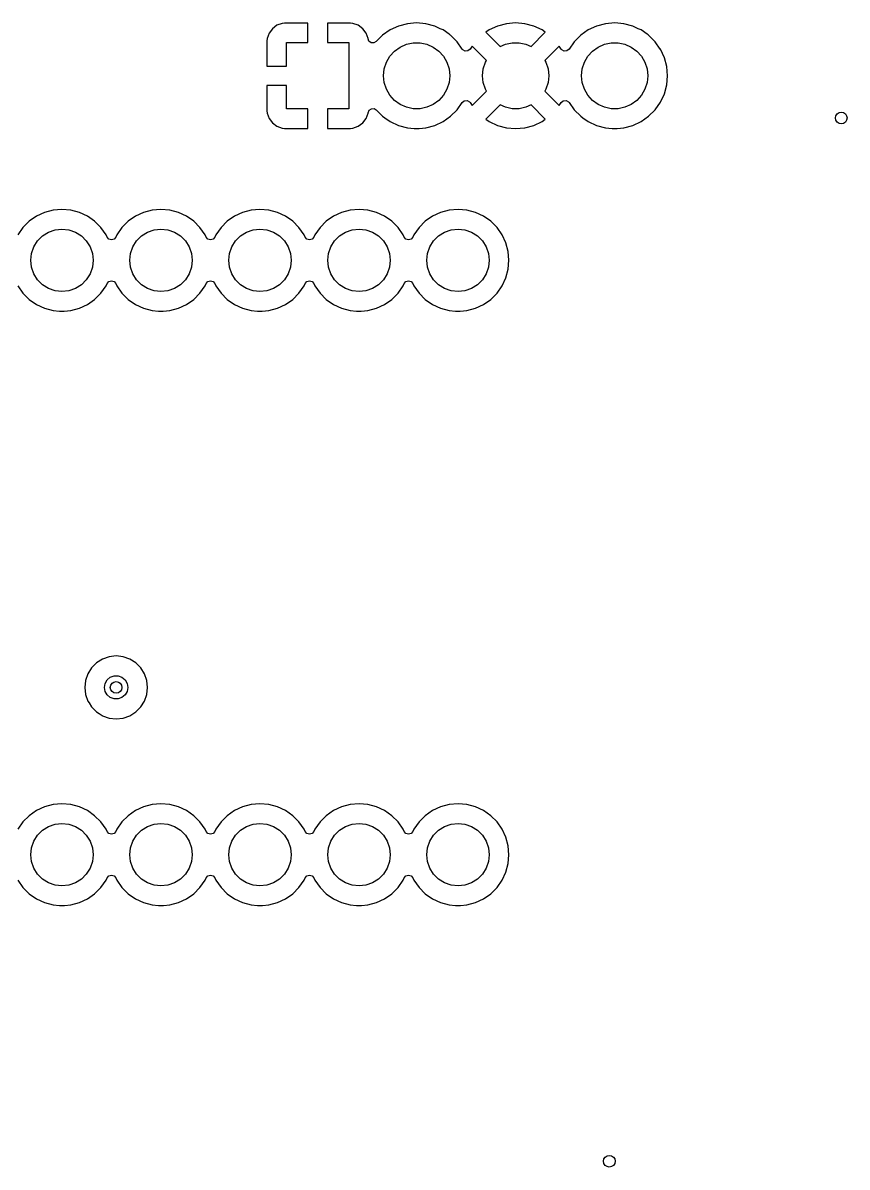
# Model space of a CAD drawing. Extents: x 280 to 530, y -238 to -79.
# Drawn here: x 328.87 to 350.01, y -170.01 to -140.67 of the extents above; entities that cross this region are included whole.
import ezdxf

# ---------------------------------------------------------------- set-up
doc = ezdxf.new("R2010")
doc.units = 0
doc.layers.add('BLACK', color=7, linetype='CONTINUOUS')

msp = doc.modelspace()

# ---------------------------------------------------------------- linework, layer by layer
at = {"layer": 'BLACK', "linetype": 'CONTINUOUS'}
for p, q in [((335.270309, -140.820312), (335.184149, -140.935406)), ((335.270312, -140.820309), (335.270309, -140.820312)), ((335.385406, -140.734149), (335.270312, -140.820309)), ((335.385413, -140.734145), (335.385406, -140.734149)), ((335.52012, -140.683903), (335.385413, -140.734145)), ((335.520127, -140.683901), (335.52012, -140.683903)), ((335.579655, -140.6775), (335.520127, -140.683901)), ((336.1775, -140.6775), (335.579655, -140.6775)), ((336.1775, -141.1775), (336.1775, -140.6775)), ((337.275344, -140.6775), (336.6775, -140.6775)), ((336.6775, -140.6775), (336.6775, -141.1775)), ((337.334872, -140.683901), (337.275344, -140.6775)), ((337.334879, -140.683903), (337.334872, -140.683901)), ((337.469586, -140.734145), (337.334879, -140.683903)), ((337.469593, -140.734149), (337.469586, -140.734145)), ((337.584687, -140.820309), (337.469593, -140.734149)), ((337.58469, -140.820312), (337.584687, -140.820309)), ((337.67085, -140.935406), (337.58469, -140.820312)), ((338.503835, -140.753598), (338.289671, -140.853464)), ((338.503844, -140.753594), (338.503835, -140.753598)), ((338.732086, -140.692438), (338.503844, -140.753594)), ((338.732096, -140.692436), (338.732086, -140.692438)), ((338.967499, -140.671841), (338.732096, -140.692436)), ((338.967501, -140.671841), (338.967499, -140.671841)), ((339.202903, -140.692436), (338.967501, -140.671841)), ((339.202913, -140.692438), (339.202903, -140.692436)), ((339.431155, -140.753594), (339.202913, -140.692438)), ((339.431159, -140.753596), (339.431155, -140.753594)), ((339.431163, -140.753597), (339.431159, -140.753596)), ((339.574227, -140.820309), (339.431163, -140.753597)), ((339.64533, -140.853465), (339.574227, -140.820309)), ((341.044007, -140.75407), (340.829919, -140.853901)), ((341.044016, -140.754066), (341.044007, -140.75407)), ((341.272173, -140.692932), (341.044016, -140.754066)), ((341.272184, -140.69293), (341.272173, -140.692932)), ((341.507498, -140.672343), (341.272184, -140.69293)), ((341.507502, -140.672343), (341.507498, -140.672343)), ((341.742815, -140.69293), (341.507502, -140.672343)), ((341.742826, -140.692932), (341.742815, -140.69293)), ((341.970983, -140.754066), (341.742826, -140.692932)), ((341.970992, -140.75407), (341.970983, -140.754066)), ((342.185079, -140.8539), (341.970992, -140.75407)), ((343.583835, -140.753598), (343.369671, -140.853464)), ((343.583844, -140.753594), (343.583835, -140.753598)), ((343.812086, -140.692438), (343.583844, -140.753594)), ((343.812096, -140.692436), (343.812086, -140.692438)), ((344.047499, -140.671841), (343.812096, -140.692436)), ((344.047501, -140.671841), (344.047499, -140.671841)), ((344.282903, -140.692436), (344.047501, -140.671841)), ((344.282913, -140.692438), (344.282903, -140.692436)), ((344.511155, -140.753594), (344.282913, -140.692438)), ((344.511159, -140.753596), (344.511155, -140.753594)), ((344.511163, -140.753597), (344.511159, -140.753596)), ((344.654227, -140.820309), (344.511163, -140.753597)), ((344.72533, -140.853465), (344.654227, -140.820309)), ((335.133901, -141.070127), (335.1275, -141.129655)), ((335.133903, -141.07012), (335.133901, -141.070127)), ((335.184145, -140.935413), (335.133903, -141.07012)), ((335.184149, -140.935406), (335.184145, -140.935413)), ((337.670854, -140.935413), (337.67085, -140.935406)), ((337.721096, -141.07012), (337.670854, -140.935413)), ((337.721097, -141.070121), (337.721096, -141.07012)), ((337.72192, -141.077779), (337.721097, -141.070121)), ((337.745943, -141.13884), (337.72192, -141.077779)), ((338.0961, -140.989003), (337.932891, -141.152212)), ((338.289669, -140.853465), (338.0961, -140.989003)), ((338.289671, -140.853464), (338.289669, -140.853465)), ((339.645334, -140.853467), (339.64533, -140.853465)), ((339.800021, -140.961781), (339.645334, -140.853467)), ((339.823038, -140.977898), (339.800021, -140.961781)), ((339.838895, -140.989001), (339.823038, -140.977898)), ((339.838902, -140.989006), (339.838895, -140.989001)), ((340.005994, -141.156097), (339.838902, -140.989006)), ((340.829919, -140.853901), (340.746125, -140.912572)), ((340.746125, -140.912572), (341.111859, -141.278306)), ((341.90314, -141.278306), (342.268873, -140.912573)), ((342.185083, -140.853902), (342.185079, -140.8539)), ((342.268873, -140.912572), (342.185083, -140.853902)), ((342.268873, -140.912573), (342.268873, -140.912572)), ((343.176097, -140.989005), (343.009005, -141.156097)), ((343.369669, -140.853465), (343.176097, -140.989005)), ((343.369671, -140.853464), (343.369669, -140.853465)), ((344.725334, -140.853467), (344.72533, -140.853465)), ((344.880021, -140.961781), (344.725334, -140.853467)), ((344.903038, -140.977898), (344.880021, -140.961781)), ((344.918895, -140.989001), (344.903038, -140.977898)), ((344.918902, -140.989006), (344.918895, -140.989001)), ((345.085994, -141.156097), (344.918902, -140.989006)), ((335.1275, -141.129655), (335.1275, -141.7775)), ((335.6275, -141.7775), (335.6275, -141.1775)), ((335.6275, -141.1775), (336.1775, -141.1775)), ((336.6775, -141.1775), (337.2275, -141.1775)), ((337.2275, -141.1775), (337.2275, -142.8775)), ((337.801876, -141.180712), (337.745943, -141.13884)), ((337.871568, -141.185696), (337.801876, -141.180712)), ((337.932891, -141.152212), (337.871568, -141.185696)), ((338.279836, -141.527883), (338.398739, -141.395827)), ((338.398739, -141.395827), (338.5425, -141.291378)), ((338.5425, -141.291378), (338.704836, -141.219102)), ((338.704836, -141.219102), (338.878651, -141.182156)), ((338.878651, -141.182156), (339.056349, -141.182156)), ((339.056349, -141.182156), (339.230164, -141.219102)), ((339.230164, -141.219102), (339.3925, -141.291378)), ((339.3925, -141.291378), (339.536261, -141.395827)), ((339.536261, -141.395827), (339.655164, -141.527883)), ((340.13623, -141.342094), (340.005994, -141.156097)), ((340.152951, -141.361391), (340.13623, -141.342094)), ((340.215306, -141.392913), (340.152951, -141.361391)), ((340.284804, -141.385719), (340.215306, -141.392913)), ((340.339381, -141.342094), (340.284804, -141.385719)), ((340.392573, -141.266126), (340.339381, -141.342094)), ((340.759256, -141.632809), (340.392573, -141.266126)), ((341.111859, -141.278306), (341.244836, -141.219102)), ((341.244836, -141.219102), (341.418651, -141.182156)), ((341.418651, -141.182156), (341.596349, -141.182156)), ((341.596349, -141.182156), (341.770164, -141.219102)), ((341.770164, -141.219102), (341.90314, -141.278306)), ((342.622425, -141.266125), (342.255742, -141.632807)), ((342.622425, -141.266126), (342.622425, -141.266125)), ((342.675619, -141.342095), (342.622425, -141.266126)), ((342.692339, -141.361391), (342.675619, -141.342095)), ((342.754694, -141.392914), (342.692339, -141.361391)), ((342.824192, -141.38572), (342.754694, -141.392914)), ((342.878769, -141.342095), (342.824192, -141.38572)), ((343.009005, -141.156097), (342.878769, -141.342095)), ((343.359836, -141.527883), (343.478739, -141.395827)), ((343.478739, -141.395827), (343.6225, -141.291378)), ((343.6225, -141.291378), (343.784836, -141.219102)), ((343.784836, -141.219102), (343.958651, -141.182156)), ((343.958651, -141.182156), (344.136349, -141.182156)), ((344.136349, -141.182156), (344.310164, -141.219102)), ((344.310164, -141.219102), (344.4725, -141.291378)), ((344.4725, -141.291378), (344.616261, -141.395827)), ((344.616261, -141.395827), (344.735164, -141.527883)), ((345.21841, -141.345207), (345.085994, -141.156097)), ((345.221535, -141.349671), (345.21841, -141.345207)), ((345.321403, -141.563837), (345.221535, -141.349671)), ((338.136075, -141.850775), (338.190986, -141.681774)), ((338.190986, -141.681774), (338.279836, -141.527883)), ((339.655164, -141.527883), (339.744014, -141.681774)), ((339.744014, -141.681774), (339.798925, -141.850775)), ((340.676075, -141.850775), (340.730986, -141.681774)), ((340.730986, -141.681774), (340.759256, -141.632809)), ((342.255742, -141.632807), (342.284014, -141.681774)), ((342.284014, -141.681774), (342.338925, -141.850775)), ((343.216075, -141.850775), (343.270986, -141.681774)), ((343.270986, -141.681774), (343.359836, -141.527883)), ((344.735164, -141.527883), (344.824014, -141.681774)), ((344.824014, -141.681774), (344.878925, -141.850775)), ((345.382563, -141.792092), (345.321403, -141.563837)), ((335.1275, -141.7775), (335.6275, -141.7775)), ((338.1175, -142.0275), (338.136075, -141.850775)), ((339.798925, -141.850775), (339.8175, -142.0275)), ((340.6575, -142.0275), (340.676075, -141.850775)), ((342.338925, -141.850775), (342.3575, -142.0275)), ((343.1975, -142.0275), (343.216075, -141.850775)), ((344.878925, -141.850775), (344.8975, -142.0275)), ((345.403159, -142.0275), (345.382563, -141.792092)), ((335.1275, -142.2775), (335.1275, -142.925344)), ((335.6275, -142.2775), (335.1275, -142.2775)), ((335.6275, -142.8775), (335.6275, -142.2775)), ((338.136075, -142.204225), (338.1175, -142.0275)), ((338.190986, -142.373226), (338.136075, -142.204225)), ((339.798925, -142.204225), (339.744014, -142.373226)), ((339.8175, -142.0275), (339.798925, -142.204225)), ((340.676075, -142.204225), (340.6575, -142.0275)), ((340.730986, -142.373226), (340.676075, -142.204225)), ((342.338925, -142.204225), (342.284014, -142.373226)), ((342.3575, -142.0275), (342.338925, -142.204225)), ((343.216075, -142.204225), (343.1975, -142.0275)), ((343.270986, -142.373226), (343.216075, -142.204225)), ((344.878925, -142.204225), (344.824014, -142.373226)), ((344.8975, -142.0275), (344.878925, -142.204225)), ((345.321403, -142.491163), (345.382563, -142.262908)), ((345.382563, -142.262908), (345.403159, -142.0275)), ((338.279836, -142.527117), (338.190986, -142.373226)), ((338.398739, -142.659173), (338.279836, -142.527117)), ((339.655164, -142.527117), (339.536261, -142.659173)), ((339.744014, -142.373226), (339.655164, -142.527117)), ((340.392573, -142.788873), (340.759255, -142.422189)), ((340.759255, -142.422189), (340.730986, -142.373226)), ((342.284014, -142.373226), (342.255743, -142.422191)), ((342.255743, -142.422191), (342.622425, -142.788873)), ((343.359836, -142.527117), (343.270986, -142.373226)), ((343.478739, -142.659173), (343.359836, -142.527117)), ((344.735164, -142.527117), (344.616261, -142.659173)), ((344.824014, -142.373226), (344.735164, -142.527117)), ((345.221535, -142.70533), (345.321403, -142.491163)), ((337.74866, -142.912662), (337.806053, -142.872814)), ((337.806053, -142.872814), (337.875878, -142.870321)), ((337.875878, -142.870321), (337.932892, -142.902788)), ((338.5425, -142.763622), (338.398739, -142.659173)), ((338.704836, -142.835898), (338.5425, -142.763622)), ((338.878651, -142.872844), (338.704836, -142.835898)), ((339.056349, -142.872844), (338.878651, -142.872844)), ((339.230164, -142.835898), (339.056349, -142.872844)), ((339.3925, -142.763622), (339.230164, -142.835898)), ((339.536261, -142.659173), (339.3925, -142.763622)), ((340.005995, -142.898901), (340.136232, -142.712903)), ((340.136232, -142.712903), (340.190807, -142.66928)), ((340.190807, -142.66928), (340.260305, -142.662086)), ((340.260305, -142.662086), (340.32266, -142.693609)), ((340.32266, -142.693609), (340.33938, -142.712905)), ((340.33938, -142.712905), (340.392573, -142.788873)), ((341.111857, -142.776692), (340.746125, -143.142425)), ((341.244836, -142.835898), (341.111857, -142.776692)), ((341.418651, -142.872844), (341.244836, -142.835898)), ((341.596349, -142.872844), (341.418651, -142.872844)), ((341.770164, -142.835898), (341.596349, -142.872844)), ((341.90314, -142.776693), (341.770164, -142.835898)), ((342.268873, -143.142425), (341.90314, -142.776693)), ((342.622425, -142.788873), (342.675619, -142.712905)), ((342.675619, -142.712905), (342.730196, -142.669281)), ((342.730196, -142.669281), (342.799695, -142.662088)), ((342.799695, -142.662088), (342.862049, -142.69361)), ((342.862049, -142.69361), (342.878769, -142.712905)), ((342.878769, -142.712905), (343.009005, -142.898901)), ((343.6225, -142.763622), (343.478739, -142.659173)), ((343.784836, -142.835898), (343.6225, -142.763622)), ((343.958651, -142.872844), (343.784836, -142.835898)), ((344.136349, -142.872844), (343.958651, -142.872844)), ((344.310164, -142.835898), (344.136349, -142.872844)), ((344.4725, -142.763622), (344.310164, -142.835898)), ((344.616261, -142.659173), (344.4725, -142.763622)), ((345.085995, -142.898901), (345.221535, -142.70533)), ((335.1275, -142.925344), (335.133901, -142.984872)), ((335.133901, -142.984872), (335.133903, -142.984879)), ((335.133903, -142.984879), (335.184145, -143.119586)), ((335.184145, -143.119586), (335.184149, -143.119593)), ((335.184149, -143.119593), (335.270309, -143.234687)), ((336.1775, -142.8775), (335.6275, -142.8775)), ((336.1775, -143.3775), (336.1775, -142.8775)), ((337.2275, -142.8775), (336.6775, -142.8775)), ((336.6775, -142.8775), (336.6775, -143.3775)), ((337.58469, -143.234687), (337.67085, -143.119593)), ((337.67085, -143.119593), (337.670854, -143.119586)), ((337.670854, -143.119586), (337.721096, -142.984879)), ((337.721096, -142.984879), (337.721098, -142.984872)), ((337.721098, -142.984872), (337.721922, -142.977213)), ((337.721922, -142.977213), (337.74866, -142.912662)), ((337.932892, -142.902788), (338.096099, -143.065995)), ((338.096099, -143.065995), (338.149509, -143.103393)), ((338.149509, -143.103393), (338.289665, -143.201532)), ((339.64533, -143.201535), (339.838901, -143.065995)), ((339.838901, -143.065995), (340.005995, -142.898901)), ((340.746125, -143.142425), (340.829921, -143.201099)), ((342.185082, -143.201098), (342.268873, -143.142426)), ((342.268873, -143.142426), (342.268873, -143.142425)), ((343.009005, -142.898901), (343.176099, -143.065995)), ((343.176099, -143.065995), (343.229509, -143.103393)), ((343.229509, -143.103393), (343.369665, -143.201532)), ((344.72533, -143.201535), (344.918901, -143.065995)), ((344.918901, -143.065995), (345.085995, -142.898901)), ((335.270309, -143.234687), (335.270312, -143.23469)), ((335.270312, -143.23469), (335.385406, -143.32085)), ((335.385406, -143.32085), (335.385413, -143.320854)), ((335.385413, -143.320854), (335.52012, -143.371096)), ((335.52012, -143.371096), (335.520127, -143.371098)), ((335.520127, -143.371098), (335.579655, -143.377499)), ((335.579655, -143.377499), (335.579672, -143.3775)), ((335.579672, -143.3775), (336.1775, -143.3775)), ((336.6775, -143.3775), (337.275328, -143.3775)), ((337.275328, -143.3775), (337.275344, -143.377499)), ((337.275344, -143.377499), (337.334872, -143.371098)), ((337.334872, -143.371098), (337.334879, -143.371096)), ((337.334879, -143.371096), (337.469586, -143.320854)), ((337.469586, -143.320854), (337.469593, -143.32085)), ((337.469593, -143.32085), (337.584687, -143.23469)), ((337.584687, -143.23469), (337.58469, -143.234687)), ((338.289665, -143.201532), (338.289667, -143.201533)), ((338.289667, -143.201533), (338.28967, -143.201535)), ((338.28967, -143.201535), (338.503837, -143.301403)), ((338.503837, -143.301403), (338.732092, -143.362563)), ((338.732092, -143.362563), (338.902819, -143.3775)), ((338.902819, -143.3775), (338.967499, -143.383159)), ((338.967499, -143.383159), (338.9675, -143.383159)), ((338.9675, -143.383159), (338.967501, -143.383159)), ((338.967501, -143.383159), (339.032181, -143.3775)), ((339.032181, -143.3775), (339.202908, -143.362563)), ((339.202908, -143.362563), (339.431163, -143.301403)), ((339.431163, -143.301403), (339.64533, -143.201535)), ((340.829921, -143.201099), (341.044007, -143.300929)), ((341.044007, -143.300929), (341.044016, -143.300933)), ((341.044016, -143.300933), (341.272173, -143.362067)), ((341.272173, -143.362067), (341.272184, -143.362069)), ((341.272184, -143.362069), (341.507498, -143.382657)), ((341.507498, -143.382657), (341.507502, -143.382657)), ((341.507502, -143.382657), (341.742815, -143.362069)), ((341.742815, -143.362069), (341.742826, -143.362067)), ((341.742826, -143.362067), (341.970983, -143.300933)), ((341.970983, -143.300933), (341.970992, -143.300929)), ((341.970992, -143.300929), (342.185078, -143.2011)), ((342.185078, -143.2011), (342.185082, -143.201098)), ((343.369665, -143.201532), (343.369667, -143.201533)), ((343.369667, -143.201533), (343.36967, -143.201535)), ((343.36967, -143.201535), (343.583837, -143.301403)), ((343.583837, -143.301403), (343.812092, -143.362563)), ((343.812092, -143.362563), (343.982819, -143.3775)), ((343.982819, -143.3775), (344.047499, -143.383159)), ((344.047499, -143.383159), (344.0475, -143.383159)), ((344.0475, -143.383159), (344.047501, -143.383159)), ((344.047501, -143.383159), (344.112181, -143.3775)), ((344.112181, -143.3775), (344.282908, -143.362563)), ((344.282908, -143.362563), (344.511163, -143.301403)), ((344.511163, -143.301403), (344.72533, -143.201535)), ((329.643302, -145.474366), (329.423511, -145.533258)), ((329.643313, -145.474364), (329.643302, -145.474366)), ((329.869998, -145.454532), (329.643313, -145.474364)), ((329.870002, -145.454532), (329.869998, -145.454532)), ((330.096686, -145.474364), (329.870002, -145.454532)), ((330.096691, -145.474364), (330.096686, -145.474364)), ((330.096692, -145.474365), (330.096691, -145.474364)), ((330.096693, -145.474365), (330.096692, -145.474365)), ((330.096697, -145.474366), (330.096693, -145.474365)), ((330.316488, -145.533258), (330.096697, -145.474366)), ((332.183302, -145.474366), (331.963511, -145.533258)), ((332.183313, -145.474364), (332.183302, -145.474366)), ((332.409998, -145.454532), (332.183313, -145.474364)), ((332.410002, -145.454532), (332.409998, -145.454532)), ((332.636686, -145.474364), (332.410002, -145.454532)), ((332.636691, -145.474364), (332.636686, -145.474364)), ((332.636692, -145.474365), (332.636691, -145.474364)), ((332.636693, -145.474365), (332.636692, -145.474365)), ((332.636697, -145.474366), (332.636693, -145.474365)), ((332.856488, -145.533258), (332.636697, -145.474366)), ((334.723302, -145.474366), (334.503511, -145.533258)), ((334.723313, -145.474364), (334.723302, -145.474366)), ((334.949998, -145.454532), (334.723313, -145.474364)), ((334.950002, -145.454532), (334.949998, -145.454532)), ((335.176686, -145.474364), (334.950002, -145.454532)), ((335.176691, -145.474364), (335.176686, -145.474364)), ((335.176692, -145.474365), (335.176691, -145.474364)), ((335.176693, -145.474365), (335.176692, -145.474365)), ((335.176697, -145.474366), (335.176693, -145.474365)), ((335.396488, -145.533258), (335.176697, -145.474366)), ((337.263302, -145.474366), (337.043511, -145.533258)), ((337.263313, -145.474364), (337.263302, -145.474366)), ((337.489998, -145.454532), (337.263313, -145.474364)), ((337.490002, -145.454532), (337.489998, -145.454532)), ((337.716686, -145.474364), (337.490002, -145.454532)), ((337.716691, -145.474364), (337.716686, -145.474364)), ((337.716692, -145.474365), (337.716691, -145.474364)), ((337.716693, -145.474365), (337.716692, -145.474365)), ((337.716697, -145.474366), (337.716693, -145.474365)), ((337.936488, -145.533258), (337.716697, -145.474366)), ((339.803302, -145.474366), (339.583511, -145.533258)), ((339.803313, -145.474364), (339.803302, -145.474366)), ((340.029998, -145.454532), (339.803313, -145.474364)), ((340.030002, -145.454532), (340.029998, -145.454532)), ((340.256686, -145.474364), (340.030002, -145.454532)), ((340.256691, -145.474364), (340.256686, -145.474364)), ((340.256692, -145.474365), (340.256691, -145.474364)), ((340.256693, -145.474365), (340.256692, -145.474365)), ((340.256697, -145.474366), (340.256693, -145.474365)), ((340.476488, -145.533258), (340.256697, -145.474366)), ((329.030858, -145.759954), (328.869954, -145.920858)), ((329.217265, -145.629432), (329.030858, -145.759954)), ((329.217267, -145.629431), (329.217265, -145.629432)), ((329.423502, -145.533261), (329.217267, -145.629431)), ((329.423511, -145.533258), (329.423502, -145.533261)), ((330.316497, -145.533261), (330.316488, -145.533258)), ((330.522732, -145.629431), (330.316497, -145.533261)), ((330.522734, -145.629432), (330.522732, -145.629431)), ((330.709141, -145.759954), (330.522734, -145.629432)), ((330.870045, -145.920858), (330.709141, -145.759954)), ((331.570858, -145.759954), (331.409954, -145.920858)), ((331.757265, -145.629432), (331.570858, -145.759954)), ((331.757267, -145.629431), (331.757265, -145.629432)), ((331.963502, -145.533261), (331.757267, -145.629431)), ((331.963511, -145.533258), (331.963502, -145.533261)), ((332.856497, -145.533261), (332.856488, -145.533258)), ((333.062732, -145.629431), (332.856497, -145.533261)), ((333.062734, -145.629432), (333.062732, -145.629431)), ((333.249141, -145.759954), (333.062734, -145.629432)), ((333.410045, -145.920858), (333.249141, -145.759954)), ((334.110858, -145.759954), (333.949954, -145.920858)), ((334.297265, -145.629432), (334.110858, -145.759954)), ((334.297267, -145.629431), (334.297265, -145.629432)), ((334.503502, -145.533261), (334.297267, -145.629431)), ((334.503511, -145.533258), (334.503502, -145.533261)), ((335.396497, -145.533261), (335.396488, -145.533258)), ((335.602732, -145.629431), (335.396497, -145.533261)), ((335.602734, -145.629432), (335.602732, -145.629431)), ((335.789141, -145.759954), (335.602734, -145.629432)), ((335.950045, -145.920858), (335.789141, -145.759954)), ((336.650858, -145.759954), (336.489954, -145.920858)), ((336.837265, -145.629432), (336.650858, -145.759954)), ((336.837267, -145.629431), (336.837265, -145.629432)), ((337.043502, -145.533261), (336.837267, -145.629431)), ((337.043511, -145.533258), (337.043502, -145.533261)), ((337.936497, -145.533261), (337.936488, -145.533258)), ((338.142732, -145.629431), (337.936497, -145.533261)), ((338.142734, -145.629432), (338.142732, -145.629431)), ((338.329141, -145.759954), (338.142734, -145.629432)), ((338.490045, -145.920858), (338.329141, -145.759954)), ((339.190858, -145.759954), (339.029954, -145.920858)), ((339.377265, -145.629432), (339.190858, -145.759954)), ((339.377267, -145.629431), (339.377265, -145.629432)), ((339.583502, -145.533261), (339.377267, -145.629431)), ((339.583511, -145.533258), (339.583502, -145.533261)), ((340.476497, -145.533261), (340.476488, -145.533258)), ((340.682732, -145.629431), (340.476497, -145.533261)), ((340.682734, -145.629432), (340.682732, -145.629431)), ((340.869141, -145.759954), (340.682734, -145.629432)), ((341.030045, -145.920858), (340.869141, -145.759954)), ((328.869954, -145.920858), (328.739432, -146.107265)), ((329.371208, -146.134535), (329.522893, -146.039225)), ((329.522893, -146.039225), (329.691983, -145.980058)), ((329.691983, -145.980058), (329.87, -145.96)), ((329.87, -145.96), (330.048017, -145.980058)), ((330.048017, -145.980058), (330.217107, -146.039225)), ((330.217107, -146.039225), (330.368792, -146.134535)), ((330.870047, -145.920861), (330.870045, -145.920858)), ((331.000568, -146.107266), (330.870047, -145.920861)), ((331.409954, -145.920858), (331.279432, -146.107265)), ((331.911208, -146.134535), (332.062893, -146.039225)), ((332.062893, -146.039225), (332.231983, -145.980058)), ((332.231983, -145.980058), (332.41, -145.96)), ((332.41, -145.96), (332.588017, -145.980058)), ((332.588017, -145.980058), (332.757107, -146.039225)), ((332.757107, -146.039225), (332.908792, -146.134535)), ((333.410047, -145.920861), (333.410045, -145.920858)), ((333.540568, -146.107266), (333.410047, -145.920861)), ((333.949954, -145.920858), (333.819432, -146.107265)), ((334.451208, -146.134535), (334.602893, -146.039225)), ((334.602893, -146.039225), (334.771983, -145.980058)), ((334.771983, -145.980058), (334.95, -145.96)), ((334.95, -145.96), (335.128017, -145.980058)), ((335.128017, -145.980058), (335.297107, -146.039225)), ((335.297107, -146.039225), (335.448792, -146.134535)), ((335.950047, -145.920861), (335.950045, -145.920858)), ((336.080568, -146.107266), (335.950047, -145.920861)), ((336.489954, -145.920858), (336.359432, -146.107265)), ((336.991208, -146.134535), (337.142893, -146.039225)), ((337.142893, -146.039225), (337.311983, -145.980058)), ((337.311983, -145.980058), (337.49, -145.96)), ((337.49, -145.96), (337.668017, -145.980058)), ((337.668017, -145.980058), (337.837107, -146.039225)), ((337.837107, -146.039225), (337.988792, -146.134535)), ((338.490047, -145.920861), (338.490045, -145.920858)), ((338.620568, -146.107266), (338.490047, -145.920861)), ((339.029954, -145.920858), (338.899432, -146.107265)), ((339.531208, -146.134535), (339.682893, -146.039225)), ((339.682893, -146.039225), (339.851983, -145.980058)), ((339.851983, -145.980058), (340.03, -145.96)), ((340.03, -145.96), (340.208017, -145.980058)), ((340.208017, -145.980058), (340.377107, -146.039225)), ((340.377107, -146.039225), (340.528792, -146.134535)), ((341.030047, -145.920861), (341.030045, -145.920858)), ((341.160568, -146.107266), (341.030047, -145.920861)), ((329.149225, -146.412893), (329.244535, -146.261208)), ((329.244535, -146.261208), (329.371208, -146.134535)), ((330.368792, -146.134535), (330.495465, -146.261208)), ((330.495465, -146.261208), (330.590775, -146.412893)), ((331.027618, -146.165275), (331.000568, -146.107266)), ((331.072135, -146.21665), (331.027618, -146.165275)), ((331.139016, -146.236866), (331.072135, -146.21665)), ((331.206209, -146.217714), (331.139016, -146.236866)), ((331.252382, -146.165275), (331.206209, -146.217714)), ((331.253551, -146.162769), (331.252382, -146.165275)), ((331.279313, -146.107521), (331.253551, -146.162769)), ((331.279431, -146.107267), (331.279313, -146.107521)), ((331.279432, -146.107265), (331.279431, -146.107267)), ((331.689225, -146.412893), (331.784535, -146.261208)), ((331.784535, -146.261208), (331.911208, -146.134535)), ((332.908792, -146.134535), (333.035465, -146.261208)), ((333.035465, -146.261208), (333.130775, -146.412893)), ((333.567618, -146.165275), (333.540568, -146.107266)), ((333.612135, -146.21665), (333.567618, -146.165275)), ((333.679016, -146.236866), (333.612135, -146.21665)), ((333.746209, -146.217714), (333.679016, -146.236866)), ((333.792382, -146.165275), (333.746209, -146.217714)), ((333.793551, -146.162769), (333.792382, -146.165275)), ((333.819313, -146.107521), (333.793551, -146.162769)), ((333.819431, -146.107267), (333.819313, -146.107521)), ((333.819432, -146.107265), (333.819431, -146.107267)), ((334.229225, -146.412893), (334.324535, -146.261208)), ((334.324535, -146.261208), (334.451208, -146.134535)), ((335.448792, -146.134535), (335.575465, -146.261208)), ((335.575465, -146.261208), (335.670775, -146.412893)), ((336.107618, -146.165275), (336.080568, -146.107266)), ((336.152135, -146.21665), (336.107618, -146.165275)), ((336.219016, -146.236866), (336.152135, -146.21665)), ((336.286209, -146.217714), (336.219016, -146.236866)), ((336.332382, -146.165275), (336.286209, -146.217714)), ((336.333551, -146.162769), (336.332382, -146.165275)), ((336.359313, -146.107521), (336.333551, -146.162769)), ((336.359431, -146.107267), (336.359313, -146.107521)), ((336.359432, -146.107265), (336.359431, -146.107267)), ((336.769225, -146.412893), (336.864535, -146.261208)), ((336.864535, -146.261208), (336.991208, -146.134535)), ((337.988792, -146.134535), (338.115465, -146.261208)), ((338.115465, -146.261208), (338.210775, -146.412893)), ((338.647618, -146.165275), (338.620568, -146.107266)), ((338.692135, -146.21665), (338.647618, -146.165275)), ((338.759016, -146.236866), (338.692135, -146.21665)), ((338.826209, -146.217714), (338.759016, -146.236866)), ((338.872382, -146.165275), (338.826209, -146.217714)), ((338.873551, -146.162769), (338.872382, -146.165275)), ((338.899313, -146.107521), (338.873551, -146.162769)), ((338.899431, -146.107267), (338.899313, -146.107521)), ((338.899432, -146.107265), (338.899431, -146.107267)), ((339.309225, -146.412893), (339.404535, -146.261208)), ((339.404535, -146.261208), (339.531208, -146.134535)), ((340.528792, -146.134535), (340.655465, -146.261208)), ((340.655465, -146.261208), (340.750775, -146.412893)), ((341.256739, -146.313504), (341.160568, -146.107266)), ((341.315635, -146.533308), (341.256739, -146.313504)), ((329.07, -146.76), (329.090058, -146.581983)), ((329.090058, -146.581983), (329.149225, -146.412893)), ((330.590775, -146.412893), (330.649942, -146.581983)), ((330.649942, -146.581983), (330.67, -146.76)), ((331.61, -146.76), (331.630058, -146.581983)), ((331.630058, -146.581983), (331.689225, -146.412893)), ((333.130775, -146.412893), (333.189942, -146.581983)), ((333.189942, -146.581983), (333.21, -146.76)), ((334.15, -146.76), (334.170058, -146.581983)), ((334.170058, -146.581983), (334.229225, -146.412893)), ((335.670775, -146.412893), (335.729942, -146.581983)), ((335.729942, -146.581983), (335.75, -146.76)), ((336.69, -146.76), (336.710058, -146.581983)), ((336.710058, -146.581983), (336.769225, -146.412893)), ((338.210775, -146.412893), (338.269942, -146.581983)), ((338.269942, -146.581983), (338.29, -146.76)), ((339.23, -146.76), (339.250058, -146.581983)), ((339.250058, -146.581983), (339.309225, -146.412893)), ((340.750775, -146.412893), (340.809942, -146.581983)), ((340.809942, -146.581983), (340.83, -146.76)), ((341.335468, -146.76), (341.315635, -146.533308)), ((329.090058, -146.938017), (329.07, -146.76)), ((329.149225, -147.107107), (329.090058, -146.938017)), ((330.649942, -146.938017), (330.590775, -147.107107)), ((330.67, -146.76), (330.649942, -146.938017)), ((331.630058, -146.938017), (331.61, -146.76)), ((331.689225, -147.107107), (331.630058, -146.938017)), ((333.189942, -146.938017), (333.130775, -147.107107)), ((333.21, -146.76), (333.189942, -146.938017)), ((334.170058, -146.938017), (334.15, -146.76)), ((334.229225, -147.107107), (334.170058, -146.938017)), ((335.729942, -146.938017), (335.670775, -147.107107)), ((335.75, -146.76), (335.729942, -146.938017)), ((336.710058, -146.938017), (336.69, -146.76)), ((336.769225, -147.107107), (336.710058, -146.938017)), ((338.269942, -146.938017), (338.210775, -147.107107)), ((338.29, -146.76), (338.269942, -146.938017)), ((339.250058, -146.938017), (339.23, -146.76)), ((339.309225, -147.107107), (339.250058, -146.938017)), ((340.809942, -146.938017), (340.750775, -147.107107)), ((340.83, -146.76), (340.809942, -146.938017)), ((341.315635, -146.986692), (341.335468, -146.76)), ((329.244535, -147.258792), (329.149225, -147.107107)), ((329.371208, -147.385465), (329.244535, -147.258792)), ((330.495465, -147.258792), (330.368792, -147.385465)), ((330.590775, -147.107107), (330.495465, -147.258792)), ((331.784535, -147.258792), (331.689225, -147.107107)), ((331.911208, -147.385465), (331.784535, -147.258792)), ((333.035465, -147.258792), (332.908792, -147.385465)), ((333.130775, -147.107107), (333.035465, -147.258792)), ((334.324535, -147.258792), (334.229225, -147.107107)), ((334.451208, -147.385465), (334.324535, -147.258792)), ((335.575465, -147.258792), (335.448792, -147.385465)), ((335.670775, -147.107107), (335.575465, -147.258792)), ((336.864535, -147.258792), (336.769225, -147.107107)), ((336.991208, -147.385465), (336.864535, -147.258792)), ((338.115465, -147.258792), (337.988792, -147.385465)), ((338.210775, -147.107107), (338.115465, -147.258792)), ((339.404535, -147.258792), (339.309225, -147.107107)), ((339.531208, -147.385465), (339.404535, -147.258792)), ((340.655465, -147.258792), (340.528792, -147.385465)), ((340.750775, -147.107107), (340.655465, -147.258792)), ((341.160568, -147.412734), (341.256739, -147.206496)), ((341.256739, -147.206496), (341.315635, -146.986692)), ((328.739432, -147.412734), (328.869954, -147.599141)), ((329.522893, -147.480775), (329.371208, -147.385465)), ((329.691983, -147.539942), (329.522893, -147.480775)), ((329.87, -147.56), (329.691983, -147.539942)), ((330.048017, -147.539942), (329.87, -147.56)), ((330.217107, -147.480775), (330.048017, -147.539942)), ((330.368792, -147.385465), (330.217107, -147.480775)), ((330.870047, -147.599139), (331.000568, -147.412734)), ((331.000568, -147.412734), (331.027618, -147.354724)), ((331.027618, -147.354724), (331.07379, -147.302285)), ((331.07379, -147.302285), (331.140983, -147.283133)), ((331.140983, -147.283133), (331.207865, -147.303348)), ((331.207865, -147.303348), (331.252382, -147.354725)), ((331.252382, -147.354725), (331.279429, -147.412728)), ((331.279429, -147.412728), (331.279432, -147.412734)), ((331.279432, -147.412734), (331.409954, -147.599141)), ((332.062893, -147.480775), (331.911208, -147.385465)), ((332.231983, -147.539942), (332.062893, -147.480775)), ((332.41, -147.56), (332.231983, -147.539942)), ((332.588017, -147.539942), (332.41, -147.56)), ((332.757107, -147.480775), (332.588017, -147.539942)), ((332.908792, -147.385465), (332.757107, -147.480775)), ((333.410047, -147.599139), (333.540568, -147.412734)), ((333.540568, -147.412734), (333.567618, -147.354724)), ((333.567618, -147.354724), (333.61379, -147.302285)), ((333.61379, -147.302285), (333.680983, -147.283133)), ((333.680983, -147.283133), (333.747865, -147.303348)), ((333.747865, -147.303348), (333.792382, -147.354725)), ((333.792382, -147.354725), (333.819429, -147.412728)), ((333.819429, -147.412728), (333.819432, -147.412734)), ((333.819432, -147.412734), (333.949954, -147.599141)), ((334.602893, -147.480775), (334.451208, -147.385465)), ((334.771983, -147.539942), (334.602893, -147.480775)), ((334.95, -147.56), (334.771983, -147.539942)), ((335.128017, -147.539942), (334.95, -147.56)), ((335.297107, -147.480775), (335.128017, -147.539942)), ((335.448792, -147.385465), (335.297107, -147.480775)), ((335.950047, -147.599139), (336.080568, -147.412734)), ((336.080568, -147.412734), (336.107618, -147.354724)), ((336.107618, -147.354724), (336.15379, -147.302285)), ((336.15379, -147.302285), (336.220983, -147.283133)), ((336.220983, -147.283133), (336.287865, -147.303348)), ((336.287865, -147.303348), (336.332382, -147.354725)), ((336.332382, -147.354725), (336.359429, -147.412728)), ((336.359429, -147.412728), (336.359432, -147.412734)), ((336.359432, -147.412734), (336.489954, -147.599141)), ((337.142893, -147.480775), (336.991208, -147.385465)), ((337.311983, -147.539942), (337.142893, -147.480775)), ((337.49, -147.56), (337.311983, -147.539942)), ((337.668017, -147.539942), (337.49, -147.56)), ((337.837107, -147.480775), (337.668017, -147.539942)), ((337.988792, -147.385465), (337.837107, -147.480775)), ((338.490047, -147.599139), (338.620568, -147.412734)), ((338.620568, -147.412734), (338.647618, -147.354724)), ((338.647618, -147.354724), (338.69379, -147.302285)), ((338.69379, -147.302285), (338.760983, -147.283133)), ((338.760983, -147.283133), (338.827865, -147.303348)), ((338.827865, -147.303348), (338.872382, -147.354725)), ((338.872382, -147.354725), (338.899429, -147.412728)), ((338.899429, -147.412728), (338.899432, -147.412734)), ((338.899432, -147.412734), (339.029954, -147.599141)), ((339.682893, -147.480775), (339.531208, -147.385465)), ((339.851983, -147.539942), (339.682893, -147.480775)), ((340.03, -147.56), (339.851983, -147.539942)), ((340.208017, -147.539942), (340.03, -147.56)), ((340.377107, -147.480775), (340.208017, -147.539942)), ((340.528792, -147.385465), (340.377107, -147.480775)), ((341.030047, -147.599139), (341.160568, -147.412734)), ((328.869954, -147.599141), (329.030858, -147.760045)), ((329.030858, -147.760045), (329.030861, -147.760047)), ((329.030861, -147.760047), (329.217266, -147.890568)), ((330.522734, -147.890568), (330.709139, -147.760047)), ((330.709139, -147.760047), (330.870047, -147.599139)), ((331.409954, -147.599141), (331.570858, -147.760045)), ((331.570858, -147.760045), (331.570861, -147.760047)), ((331.570861, -147.760047), (331.757266, -147.890568)), ((333.062734, -147.890568), (333.249139, -147.760047)), ((333.249139, -147.760047), (333.410047, -147.599139)), ((333.949954, -147.599141), (334.110858, -147.760045)), ((334.110858, -147.760045), (334.110861, -147.760047)), ((334.110861, -147.760047), (334.297266, -147.890568)), ((335.602734, -147.890568), (335.789139, -147.760047)), ((335.789139, -147.760047), (335.950047, -147.599139)), ((336.489954, -147.599141), (336.650858, -147.760045)), ((336.650858, -147.760045), (336.650861, -147.760047)), ((336.650861, -147.760047), (336.837266, -147.890568)), ((338.142734, -147.890568), (338.329139, -147.760047)), ((338.329139, -147.760047), (338.490047, -147.599139)), ((339.029954, -147.599141), (339.190858, -147.760045)), ((339.190858, -147.760045), (339.190861, -147.760047)), ((339.190861, -147.760047), (339.377266, -147.890568)), ((340.682734, -147.890568), (340.869139, -147.760047)), ((340.869139, -147.760047), (341.030047, -147.599139)), ((329.217266, -147.890568), (329.423504, -147.986739)), ((329.423504, -147.986739), (329.643308, -148.045635)), ((329.643308, -148.045635), (329.80523, -148.059801)), ((329.80523, -148.059801), (329.869998, -148.065468)), ((329.869998, -148.065468), (329.87, -148.065468)), ((329.87, -148.065468), (329.870002, -148.065468)), ((329.870002, -148.065468), (329.926673, -148.060509)), ((329.926673, -148.060509), (330.096692, -148.045635)), ((330.096692, -148.045635), (330.316496, -147.986739)), ((330.316496, -147.986739), (330.522734, -147.890568)), ((331.757266, -147.890568), (331.963504, -147.986739)), ((331.963504, -147.986739), (332.183308, -148.045635)), ((332.183308, -148.045635), (332.34523, -148.059801)), ((332.34523, -148.059801), (332.409998, -148.065468)), ((332.409998, -148.065468), (332.41, -148.065468)), ((332.41, -148.065468), (332.410002, -148.065468)), ((332.410002, -148.065468), (332.466673, -148.060509)), ((332.466673, -148.060509), (332.636692, -148.045635)), ((332.636692, -148.045635), (332.856496, -147.986739)), ((332.856496, -147.986739), (333.062734, -147.890568)), ((334.297266, -147.890568), (334.503504, -147.986739)), ((334.503504, -147.986739), (334.723308, -148.045635)), ((334.723308, -148.045635), (334.88523, -148.059801)), ((334.88523, -148.059801), (334.949998, -148.065468)), ((334.949998, -148.065468), (334.95, -148.065468)), ((334.95, -148.065468), (334.950002, -148.065468)), ((334.950002, -148.065468), (335.006673, -148.060509)), ((335.006673, -148.060509), (335.176692, -148.045635)), ((335.176692, -148.045635), (335.396496, -147.986739)), ((335.396496, -147.986739), (335.602734, -147.890568)), ((336.837266, -147.890568), (337.043504, -147.986739)), ((337.043504, -147.986739), (337.263308, -148.045635)), ((337.263308, -148.045635), (337.42523, -148.059801)), ((337.42523, -148.059801), (337.489998, -148.065468)), ((337.489998, -148.065468), (337.49, -148.065468)), ((337.49, -148.065468), (337.490002, -148.065468)), ((337.490002, -148.065468), (337.546673, -148.060509)), ((337.546673, -148.060509), (337.716692, -148.045635)), ((337.716692, -148.045635), (337.936496, -147.986739)), ((337.936496, -147.986739), (338.142734, -147.890568)), ((339.377266, -147.890568), (339.583504, -147.986739)), ((339.583504, -147.986739), (339.803308, -148.045635)), ((339.803308, -148.045635), (339.96523, -148.059801)), ((339.96523, -148.059801), (340.029998, -148.065468)), ((340.029998, -148.065468), (340.03, -148.065468)), ((340.03, -148.065468), (340.030002, -148.065468)), ((340.030002, -148.065468), (340.086673, -148.060509)), ((340.086673, -148.060509), (340.256692, -148.045635)), ((340.256692, -148.045635), (340.476496, -147.986739)), ((340.476496, -147.986739), (340.682734, -147.890568)), ((331.080745, -156.924631), (330.910476, -156.984211)), ((331.08075, -156.92463), (331.080745, -156.924631)), ((331.259996, -156.904435), (331.08075, -156.92463)), ((331.260004, -156.904435), (331.259996, -156.904435)), ((331.439249, -156.92463), (331.260004, -156.904435)), ((331.439254, -156.924631), (331.439249, -156.92463)), ((331.609523, -156.984211), (331.439254, -156.924631)), ((330.630184, -157.207737), (330.534211, -157.360476)), ((330.757737, -157.080184), (330.630184, -157.207737)), ((330.910476, -156.984211), (330.757737, -157.080184)), ((331.762262, -157.080184), (331.609523, -156.984211)), ((331.889815, -157.207737), (331.762262, -157.080184)), ((331.985788, -157.360476), (331.889815, -157.207737)), ((330.47463, -157.53075), (330.454435, -157.709996)), ((330.474631, -157.530745), (330.47463, -157.53075)), ((330.534211, -157.360476), (330.474631, -157.530745)), ((330.978092, -157.607394), (331.030187, -157.517164)), ((331.030187, -157.517164), (331.11, -157.450192)), ((331.11, -157.450192), (331.207906, -157.414558)), ((331.207906, -157.414558), (331.312094, -157.414558)), ((331.312094, -157.414558), (331.41, -157.450192)), ((331.41, -157.450192), (331.489813, -157.517164)), ((331.489813, -157.517164), (331.541908, -157.607394)), ((332.045368, -157.530745), (331.985788, -157.360476)), ((332.045369, -157.53075), (332.045368, -157.530745)), ((332.065565, -157.709996), (332.045369, -157.53075)), ((330.454435, -157.709996), (330.454435, -157.710003)), ((330.454435, -157.710003), (330.47463, -157.889249)), ((330.96, -157.71), (330.978092, -157.607394)), ((330.978092, -157.812606), (330.96, -157.71)), ((331.030187, -157.902836), (330.978092, -157.812606)), ((331.541908, -157.812606), (331.489813, -157.902836)), ((331.541908, -157.607394), (331.56, -157.71)), ((331.56, -157.71), (331.541908, -157.812606)), ((332.045369, -157.889249), (332.065565, -157.710003)), ((332.065565, -157.710003), (332.065565, -157.709996)), ((330.47463, -157.889249), (330.474631, -157.889254)), ((330.474631, -157.889254), (330.534211, -158.059523)), ((330.534211, -158.059523), (330.564507, -158.107738)), ((330.564507, -158.107738), (330.630184, -158.212262)), ((331.11, -157.969808), (331.030187, -157.902836)), ((331.207906, -158.005442), (331.11, -157.969808)), ((331.312094, -158.005442), (331.207906, -158.005442)), ((331.41, -157.969808), (331.312094, -158.005442)), ((331.489813, -157.902836), (331.41, -157.969808)), ((331.889816, -158.212262), (331.985789, -158.059522)), ((331.985789, -158.059522), (332.045368, -157.889255)), ((332.045368, -157.889255), (332.045369, -157.889249)), ((330.630184, -158.212262), (330.757738, -158.339816)), ((330.757738, -158.339816), (330.822876, -158.380745)), ((330.822876, -158.380745), (330.90245, -158.430745)), ((331.609522, -158.435789), (331.762262, -158.339816)), ((331.762262, -158.339816), (331.889816, -158.212262)), ((330.90245, -158.430745), (330.910478, -158.435789)), ((330.910478, -158.435789), (331.080745, -158.495368)), ((331.080745, -158.495368), (331.08075, -158.495369)), ((331.08075, -158.495369), (331.259996, -158.515565)), ((331.259996, -158.515565), (331.26, -158.515565)), ((331.26, -158.515565), (331.260004, -158.515565)), ((331.260004, -158.515565), (331.439249, -158.495369)), ((331.439249, -158.495369), (331.439252, -158.495368)), ((331.439252, -158.495368), (331.439255, -158.495368)), ((331.439255, -158.495368), (331.609522, -158.435789)), ((329.643302, -160.714366), (329.423511, -160.773258)), ((329.643313, -160.714364), (329.643302, -160.714366)), ((329.869998, -160.694532), (329.643313, -160.714364)), ((329.870002, -160.694532), (329.869998, -160.694532)), ((330.096686, -160.714364), (329.870002, -160.694532)), ((330.096691, -160.714364), (330.096686, -160.714364)), ((330.096692, -160.714365), (330.096691, -160.714364)), ((330.096693, -160.714365), (330.096692, -160.714365)), ((330.096697, -160.714366), (330.096693, -160.714365)), ((330.316488, -160.773258), (330.096697, -160.714366)), ((332.183302, -160.714366), (331.963511, -160.773258)), ((332.183313, -160.714364), (332.183302, -160.714366)), ((332.409998, -160.694532), (332.183313, -160.714364)), ((332.410002, -160.694532), (332.409998, -160.694532)), ((332.636686, -160.714364), (332.410002, -160.694532)), ((332.636691, -160.714364), (332.636686, -160.714364)), ((332.636692, -160.714365), (332.636691, -160.714364)), ((332.636693, -160.714365), (332.636692, -160.714365)), ((332.636697, -160.714366), (332.636693, -160.714365)), ((332.856488, -160.773258), (332.636697, -160.714366)), ((334.723302, -160.714366), (334.503511, -160.773258)), ((334.723313, -160.714364), (334.723302, -160.714366)), ((334.949998, -160.694532), (334.723313, -160.714364)), ((334.950002, -160.694532), (334.949998, -160.694532)), ((335.176686, -160.714364), (334.950002, -160.694532)), ((335.176691, -160.714364), (335.176686, -160.714364)), ((335.176692, -160.714365), (335.176691, -160.714364)), ((335.176693, -160.714365), (335.176692, -160.714365)), ((335.176697, -160.714366), (335.176693, -160.714365)), ((335.396488, -160.773258), (335.176697, -160.714366)), ((337.263302, -160.714366), (337.043511, -160.773258)), ((337.263313, -160.714364), (337.263302, -160.714366)), ((337.489998, -160.694532), (337.263313, -160.714364)), ((337.490002, -160.694532), (337.489998, -160.694532)), ((337.716686, -160.714364), (337.490002, -160.694532)), ((337.716691, -160.714364), (337.716686, -160.714364)), ((337.716692, -160.714365), (337.716691, -160.714364)), ((337.716693, -160.714365), (337.716692, -160.714365)), ((337.716697, -160.714366), (337.716693, -160.714365)), ((337.936488, -160.773258), (337.716697, -160.714366)), ((339.803302, -160.714366), (339.583511, -160.773258)), ((339.803313, -160.714364), (339.803302, -160.714366)), ((340.029998, -160.694532), (339.803313, -160.714364)), ((340.030002, -160.694532), (340.029998, -160.694532)), ((340.256686, -160.714364), (340.030002, -160.694532)), ((340.256691, -160.714364), (340.256686, -160.714364)), ((340.256692, -160.714365), (340.256691, -160.714364)), ((340.256693, -160.714365), (340.256692, -160.714365)), ((340.256697, -160.714366), (340.256693, -160.714365)), ((340.476488, -160.773258), (340.256697, -160.714366)), ((329.030858, -160.999954), (328.869954, -161.160858)), ((329.217265, -160.869432), (329.030858, -160.999954)), ((329.217267, -160.869431), (329.217265, -160.869432)), ((329.423502, -160.773261), (329.217267, -160.869431)), ((329.423511, -160.773258), (329.423502, -160.773261)), ((330.316497, -160.773261), (330.316488, -160.773258)), ((330.522732, -160.869431), (330.316497, -160.773261)), ((330.522734, -160.869432), (330.522732, -160.869431)), ((330.709141, -160.999954), (330.522734, -160.869432)), ((330.870045, -161.160858), (330.709141, -160.999954)), ((331.570858, -160.999954), (331.409954, -161.160858)), ((331.757265, -160.869432), (331.570858, -160.999954)), ((331.757267, -160.869431), (331.757265, -160.869432)), ((331.963502, -160.773261), (331.757267, -160.869431)), ((331.963511, -160.773258), (331.963502, -160.773261)), ((332.856497, -160.773261), (332.856488, -160.773258)), ((333.062732, -160.869431), (332.856497, -160.773261)), ((333.062734, -160.869432), (333.062732, -160.869431)), ((333.249141, -160.999954), (333.062734, -160.869432)), ((333.410045, -161.160858), (333.249141, -160.999954)), ((334.110858, -160.999954), (333.949954, -161.160858)), ((334.297265, -160.869432), (334.110858, -160.999954)), ((334.297267, -160.869431), (334.297265, -160.869432)), ((334.503502, -160.773261), (334.297267, -160.869431)), ((334.503511, -160.773258), (334.503502, -160.773261)), ((335.396497, -160.773261), (335.396488, -160.773258)), ((335.602732, -160.869431), (335.396497, -160.773261)), ((335.602734, -160.869432), (335.602732, -160.869431)), ((335.789141, -160.999954), (335.602734, -160.869432)), ((335.950045, -161.160858), (335.789141, -160.999954)), ((336.650858, -160.999954), (336.489954, -161.160858)), ((336.837265, -160.869432), (336.650858, -160.999954)), ((336.837267, -160.869431), (336.837265, -160.869432)), ((337.043502, -160.773261), (336.837267, -160.869431)), ((337.043511, -160.773258), (337.043502, -160.773261)), ((337.936497, -160.773261), (337.936488, -160.773258)), ((338.142732, -160.869431), (337.936497, -160.773261)), ((338.142734, -160.869432), (338.142732, -160.869431)), ((338.329141, -160.999954), (338.142734, -160.869432)), ((338.490045, -161.160858), (338.329141, -160.999954)), ((339.190858, -160.999954), (339.029954, -161.160858)), ((339.377265, -160.869432), (339.190858, -160.999954)), ((339.377267, -160.869431), (339.377265, -160.869432)), ((339.583502, -160.773261), (339.377267, -160.869431)), ((339.583511, -160.773258), (339.583502, -160.773261)), ((340.476497, -160.773261), (340.476488, -160.773258)), ((340.682732, -160.869431), (340.476497, -160.773261)), ((340.682734, -160.869432), (340.682732, -160.869431)), ((340.869141, -160.999954), (340.682734, -160.869432)), ((341.030045, -161.160858), (340.869141, -160.999954)), ((328.869954, -161.160858), (328.739432, -161.347265)), ((329.371208, -161.374535), (329.522893, -161.279225)), ((329.522893, -161.279225), (329.691983, -161.220058)), ((329.691983, -161.220058), (329.87, -161.2)), ((329.87, -161.2), (330.048017, -161.220058)), ((330.048017, -161.220058), (330.217107, -161.279225)), ((330.217107, -161.279225), (330.368792, -161.374535)), ((331.000567, -161.347265), (330.870045, -161.160858)), ((331.000568, -161.347267), (331.000567, -161.347265)), ((331.027618, -161.405275), (331.000568, -161.347267)), ((331.279431, -161.347267), (331.252382, -161.405275)), ((331.279432, -161.347265), (331.279431, -161.347267)), ((331.409954, -161.160858), (331.279432, -161.347265)), ((331.911208, -161.374535), (332.062893, -161.279225)), ((332.062893, -161.279225), (332.231983, -161.220058)), ((332.231983, -161.220058), (332.41, -161.2)), ((332.41, -161.2), (332.588017, -161.220058)), ((332.588017, -161.220058), (332.757107, -161.279225)), ((332.757107, -161.279225), (332.908792, -161.374535)), ((333.540567, -161.347265), (333.410045, -161.160858)), ((333.540568, -161.347267), (333.540567, -161.347265)), ((333.567618, -161.405275), (333.540568, -161.347267)), ((333.819431, -161.347267), (333.792382, -161.405275)), ((333.819432, -161.347265), (333.819431, -161.347267)), ((333.949954, -161.160858), (333.819432, -161.347265)), ((334.451208, -161.374535), (334.602893, -161.279225)), ((334.602893, -161.279225), (334.771983, -161.220058)), ((334.771983, -161.220058), (334.95, -161.2)), ((334.95, -161.2), (335.128017, -161.220058)), ((335.128017, -161.220058), (335.297107, -161.279225)), ((335.297107, -161.279225), (335.448792, -161.374535)), ((336.080567, -161.347265), (335.950045, -161.160858)), ((336.080568, -161.347267), (336.080567, -161.347265)), ((336.107618, -161.405275), (336.080568, -161.347267)), ((336.359431, -161.347267), (336.332382, -161.405275)), ((336.359432, -161.347265), (336.359431, -161.347267)), ((336.489954, -161.160858), (336.359432, -161.347265)), ((336.991208, -161.374535), (337.142893, -161.279225)), ((337.142893, -161.279225), (337.311983, -161.220058)), ((337.311983, -161.220058), (337.49, -161.2)), ((337.49, -161.2), (337.668017, -161.220058)), ((337.668017, -161.220058), (337.837107, -161.279225)), ((337.837107, -161.279225), (337.988792, -161.374535)), ((338.620567, -161.347265), (338.490045, -161.160858)), ((338.620568, -161.347267), (338.620567, -161.347265)), ((338.647618, -161.405275), (338.620568, -161.347267)), ((338.899431, -161.347267), (338.872382, -161.405275)), ((338.899432, -161.347265), (338.899431, -161.347267)), ((339.029954, -161.160858), (338.899432, -161.347265)), ((339.531208, -161.374535), (339.682893, -161.279225)), ((339.682893, -161.279225), (339.851983, -161.220058)), ((339.851983, -161.220058), (340.03, -161.2)), ((340.03, -161.2), (340.208017, -161.220058)), ((340.208017, -161.220058), (340.377107, -161.279225)), ((340.377107, -161.279225), (340.528792, -161.374535)), ((341.030047, -161.160861), (341.030045, -161.160858)), ((341.160568, -161.347266), (341.030047, -161.160861)), ((341.256739, -161.553504), (341.160568, -161.347266)), ((329.090058, -161.821983), (329.149225, -161.652893)), ((329.149225, -161.652893), (329.244535, -161.501208)), ((329.244535, -161.501208), (329.371208, -161.374535)), ((330.368792, -161.374535), (330.495465, -161.501208)), ((330.495465, -161.501208), (330.590775, -161.652893)), ((330.590775, -161.652893), (330.649942, -161.821983)), ((331.072135, -161.45665), (331.027618, -161.405275)), ((331.139016, -161.476866), (331.072135, -161.45665)), ((331.206209, -161.457714), (331.139016, -161.476866)), ((331.252382, -161.405275), (331.206209, -161.457714)), ((331.630058, -161.821983), (331.689225, -161.652893)), ((331.689225, -161.652893), (331.784535, -161.501208)), ((331.784535, -161.501208), (331.911208, -161.374535)), ((332.908792, -161.374535), (333.035465, -161.501208)), ((333.035465, -161.501208), (333.130775, -161.652893)), ((333.130775, -161.652893), (333.189942, -161.821983)), ((333.612135, -161.45665), (333.567618, -161.405275)), ((333.679016, -161.476866), (333.612135, -161.45665)), ((333.746209, -161.457714), (333.679016, -161.476866)), ((333.792382, -161.405275), (333.746209, -161.457714)), ((334.170058, -161.821983), (334.229225, -161.652893)), ((334.229225, -161.652893), (334.324535, -161.501208)), ((334.324535, -161.501208), (334.451208, -161.374535)), ((335.448792, -161.374535), (335.575465, -161.501208)), ((335.575465, -161.501208), (335.670775, -161.652893)), ((335.670775, -161.652893), (335.729942, -161.821983)), ((336.152135, -161.45665), (336.107618, -161.405275)), ((336.219016, -161.476866), (336.152135, -161.45665)), ((336.286209, -161.457714), (336.219016, -161.476866)), ((336.332382, -161.405275), (336.286209, -161.457714)), ((336.710058, -161.821983), (336.769225, -161.652893)), ((336.769225, -161.652893), (336.864535, -161.501208)), ((336.864535, -161.501208), (336.991208, -161.374535)), ((337.988792, -161.374535), (338.115465, -161.501208)), ((338.115465, -161.501208), (338.210775, -161.652893)), ((338.210775, -161.652893), (338.269942, -161.821983)), ((338.692135, -161.45665), (338.647618, -161.405275)), ((338.759016, -161.476866), (338.692135, -161.45665)), ((338.826209, -161.457714), (338.759016, -161.476866)), ((338.872382, -161.405275), (338.826209, -161.457714)), ((339.250058, -161.821983), (339.309225, -161.652893)), ((339.309225, -161.652893), (339.404535, -161.501208)), ((339.404535, -161.501208), (339.531208, -161.374535)), ((340.528792, -161.374535), (340.655465, -161.501208)), ((340.655465, -161.501208), (340.750775, -161.652893)), ((340.750775, -161.652893), (340.809942, -161.821983)), ((341.315635, -161.773308), (341.256739, -161.553504)), ((329.07, -162), (329.090058, -161.821983)), ((330.649942, -161.821983), (330.67, -162)), ((331.61, -162), (331.630058, -161.821983)), ((333.189942, -161.821983), (333.21, -162)), ((334.15, -162), (334.170058, -161.821983)), ((335.729942, -161.821983), (335.75, -162)), ((336.69, -162), (336.710058, -161.821983)), ((338.269942, -161.821983), (338.29, -162)), ((339.23, -162), (339.250058, -161.821983)), ((340.809942, -161.821983), (340.83, -162)), ((341.335468, -162), (341.315635, -161.773308)), ((329.090058, -162.178017), (329.07, -162)), ((329.149225, -162.347107), (329.090058, -162.178017)), ((330.649942, -162.178017), (330.590775, -162.347107)), ((330.67, -162), (330.649942, -162.178017)), ((331.630058, -162.178017), (331.61, -162)), ((331.689225, -162.347107), (331.630058, -162.178017)), ((333.189942, -162.178017), (333.130775, -162.347107)), ((333.21, -162), (333.189942, -162.178017)), ((334.170058, -162.178017), (334.15, -162)), ((334.229225, -162.347107), (334.170058, -162.178017)), ((335.729942, -162.178017), (335.670775, -162.347107)), ((335.75, -162), (335.729942, -162.178017)), ((336.710058, -162.178017), (336.69, -162)), ((336.769225, -162.347107), (336.710058, -162.178017)), ((338.269942, -162.178017), (338.210775, -162.347107)), ((338.29, -162), (338.269942, -162.178017)), ((339.250058, -162.178017), (339.23, -162)), ((339.309225, -162.347107), (339.250058, -162.178017)), ((340.809942, -162.178017), (340.750775, -162.347107)), ((340.83, -162), (340.809942, -162.178017)), ((341.256739, -162.446496), (341.315635, -162.226692)), ((341.315635, -162.226692), (341.335468, -162)), ((329.244535, -162.498792), (329.149225, -162.347107)), ((329.371208, -162.625465), (329.244535, -162.498792)), ((330.495465, -162.498792), (330.368792, -162.625465)), ((330.590775, -162.347107), (330.495465, -162.498792)), ((331.07379, -162.542285), (331.140983, -162.523133)), ((331.140983, -162.523133), (331.207865, -162.543348)), ((331.784535, -162.498792), (331.689225, -162.347107)), ((331.911208, -162.625465), (331.784535, -162.498792)), ((333.035465, -162.498792), (332.908792, -162.625465)), ((333.130775, -162.347107), (333.035465, -162.498792)), ((333.61379, -162.542285), (333.680983, -162.523133)), ((333.680983, -162.523133), (333.747865, -162.543348)), ((334.324535, -162.498792), (334.229225, -162.347107)), ((334.451208, -162.625465), (334.324535, -162.498792)), ((335.575465, -162.498792), (335.448792, -162.625465)), ((335.670775, -162.347107), (335.575465, -162.498792)), ((336.15379, -162.542285), (336.220983, -162.523133)), ((336.220983, -162.523133), (336.287865, -162.543348)), ((336.864535, -162.498792), (336.769225, -162.347107)), ((336.991208, -162.625465), (336.864535, -162.498792)), ((338.115465, -162.498792), (337.988792, -162.625465)), ((338.210775, -162.347107), (338.115465, -162.498792)), ((338.69379, -162.542285), (338.760983, -162.523133)), ((338.760983, -162.523133), (338.827865, -162.543348)), ((339.404535, -162.498792), (339.309225, -162.347107)), ((339.531208, -162.625465), (339.404535, -162.498792)), ((340.655465, -162.498792), (340.528792, -162.625465)), ((340.750775, -162.347107), (340.655465, -162.498792)), ((341.160568, -162.652734), (341.256739, -162.446496)), ((328.739432, -162.652734), (328.869954, -162.839141)), ((329.522893, -162.720775), (329.371208, -162.625465)), ((329.691983, -162.779942), (329.522893, -162.720775)), ((329.87, -162.8), (329.691983, -162.779942)), ((330.048017, -162.779942), (329.87, -162.8)), ((330.217107, -162.720775), (330.048017, -162.779942)), ((330.368792, -162.625465), (330.217107, -162.720775)), ((330.870047, -162.839139), (331.000568, -162.652734)), ((331.000568, -162.652734), (331.027618, -162.594724)), ((331.027618, -162.594724), (331.07379, -162.542285)), ((331.207865, -162.543348), (331.252382, -162.594725)), ((331.252382, -162.594725), (331.279429, -162.652728)), ((331.279429, -162.652728), (331.279432, -162.652734)), ((331.279432, -162.652734), (331.409954, -162.839141)), ((332.062893, -162.720775), (331.911208, -162.625465)), ((332.231983, -162.779942), (332.062893, -162.720775)), ((332.41, -162.8), (332.231983, -162.779942)), ((332.588017, -162.779942), (332.41, -162.8)), ((332.757107, -162.720775), (332.588017, -162.779942)), ((332.908792, -162.625465), (332.757107, -162.720775)), ((333.410047, -162.839139), (333.540568, -162.652734)), ((333.540568, -162.652734), (333.567618, -162.594724)), ((333.567618, -162.594724), (333.61379, -162.542285)), ((333.747865, -162.543348), (333.792382, -162.594725)), ((333.792382, -162.594725), (333.819429, -162.652728)), ((333.819429, -162.652728), (333.819432, -162.652734)), ((333.819432, -162.652734), (333.949954, -162.839141)), ((334.602893, -162.720775), (334.451208, -162.625465)), ((334.771983, -162.779942), (334.602893, -162.720775)), ((334.95, -162.8), (334.771983, -162.779942)), ((335.128017, -162.779942), (334.95, -162.8)), ((335.297107, -162.720775), (335.128017, -162.779942)), ((335.448792, -162.625465), (335.297107, -162.720775)), ((335.950047, -162.839139), (336.080568, -162.652734)), ((336.080568, -162.652734), (336.107618, -162.594724)), ((336.107618, -162.594724), (336.15379, -162.542285)), ((336.287865, -162.543348), (336.332382, -162.594725)), ((336.332382, -162.594725), (336.359429, -162.652728)), ((336.359429, -162.652728), (336.359432, -162.652734)), ((336.359432, -162.652734), (336.489954, -162.839141)), ((337.142893, -162.720775), (336.991208, -162.625465)), ((337.311983, -162.779942), (337.142893, -162.720775)), ((337.49, -162.8), (337.311983, -162.779942)), ((337.668017, -162.779942), (337.49, -162.8)), ((337.837107, -162.720775), (337.668017, -162.779942)), ((337.988792, -162.625465), (337.837107, -162.720775)), ((338.490047, -162.839139), (338.620568, -162.652734)), ((338.620568, -162.652734), (338.647618, -162.594724)), ((338.647618, -162.594724), (338.69379, -162.542285)), ((338.827865, -162.543348), (338.872382, -162.594725)), ((338.872382, -162.594725), (338.899429, -162.652728)), ((338.899429, -162.652728), (338.899432, -162.652734)), ((338.899432, -162.652734), (339.029954, -162.839141)), ((339.682893, -162.720775), (339.531208, -162.625465)), ((339.851983, -162.779942), (339.682893, -162.720775)), ((340.03, -162.8), (339.851983, -162.779942)), ((340.208017, -162.779942), (340.03, -162.8)), ((340.377107, -162.720775), (340.208017, -162.779942)), ((340.528792, -162.625465), (340.377107, -162.720775)), ((341.030047, -162.839139), (341.160568, -162.652734)), ((328.869954, -162.839141), (329.030858, -163.000045)), ((329.030858, -163.000045), (329.030861, -163.000047)), ((329.030861, -163.000047), (329.217266, -163.130568)), ((330.522734, -163.130568), (330.709139, -163.000047)), ((330.709139, -163.000047), (330.870047, -162.839139)), ((331.409954, -162.839141), (331.570858, -163.000045)), ((331.570858, -163.000045), (331.570861, -163.000047)), ((331.570861, -163.000047), (331.757266, -163.130568)), ((333.062734, -163.130568), (333.249139, -163.000047)), ((333.249139, -163.000047), (333.410047, -162.839139)), ((333.949954, -162.839141), (334.110858, -163.000045)), ((334.110858, -163.000045), (334.110861, -163.000047)), ((334.110861, -163.000047), (334.297266, -163.130568)), ((335.602734, -163.130568), (335.789139, -163.000047)), ((335.789139, -163.000047), (335.950047, -162.839139)), ((336.489954, -162.839141), (336.650858, -163.000045)), ((336.650858, -163.000045), (336.650861, -163.000047)), ((336.650861, -163.000047), (336.837266, -163.130568)), ((338.142734, -163.130568), (338.329139, -163.000047)), ((338.329139, -163.000047), (338.490047, -162.839139)), ((339.029954, -162.839141), (339.190858, -163.000045)), ((339.190858, -163.000045), (339.190861, -163.000047)), ((339.190861, -163.000047), (339.377266, -163.130568)), ((340.682734, -163.130568), (340.869139, -163.000047)), ((340.869139, -163.000047), (341.030047, -162.839139)), ((329.217266, -163.130568), (329.423504, -163.226739)), ((329.423504, -163.226739), (329.643308, -163.285635)), ((329.643308, -163.285635), (329.80523, -163.299801)), ((329.80523, -163.299801), (329.869998, -163.305468)), ((329.869998, -163.305468), (329.87, -163.305468)), ((329.87, -163.305468), (329.870002, -163.305468)), ((329.870002, -163.305468), (329.932511, -163.299999)), ((329.932511, -163.299999), (330.096692, -163.285635)), ((330.096692, -163.285635), (330.316496, -163.226739)), ((330.316496, -163.226739), (330.522734, -163.130568)), ((331.757266, -163.130568), (331.963504, -163.226739)), ((331.963504, -163.226739), (332.183308, -163.285635)), ((332.183308, -163.285635), (332.34523, -163.299801)), ((332.34523, -163.299801), (332.409998, -163.305468)), ((332.409998, -163.305468), (332.41, -163.305468)), ((332.41, -163.305468), (332.410002, -163.305468)), ((332.410002, -163.305468), (332.472511, -163.299999)), ((332.472511, -163.299999), (332.636692, -163.285635)), ((332.636692, -163.285635), (332.856496, -163.226739)), ((332.856496, -163.226739), (333.062734, -163.130568)), ((334.297266, -163.130568), (334.503504, -163.226739)), ((334.503504, -163.226739), (334.723308, -163.285635)), ((334.723308, -163.285635), (334.88523, -163.299801)), ((334.88523, -163.299801), (334.949998, -163.305468)), ((334.949998, -163.305468), (334.95, -163.305468)), ((334.95, -163.305468), (334.950002, -163.305468)), ((334.950002, -163.305468), (335.012511, -163.299999)), ((335.012511, -163.299999), (335.176692, -163.285635)), ((335.176692, -163.285635), (335.396496, -163.226739)), ((335.396496, -163.226739), (335.602734, -163.130568)), ((336.837266, -163.130568), (337.043504, -163.226739)), ((337.043504, -163.226739), (337.263308, -163.285635)), ((337.263308, -163.285635), (337.42523, -163.299801)), ((337.42523, -163.299801), (337.489998, -163.305468)), ((337.489998, -163.305468), (337.49, -163.305468)), ((337.49, -163.305468), (337.490002, -163.305468)), ((337.490002, -163.305468), (337.552511, -163.299999)), ((337.552511, -163.299999), (337.716692, -163.285635)), ((337.716692, -163.285635), (337.936496, -163.226739)), ((337.936496, -163.226739), (338.142734, -163.130568)), ((339.377266, -163.130568), (339.583504, -163.226739)), ((339.583504, -163.226739), (339.803308, -163.285635)), ((339.803308, -163.285635), (339.96523, -163.299801)), ((339.96523, -163.299801), (340.029998, -163.305468)), ((340.029998, -163.305468), (340.03, -163.305468)), ((340.03, -163.305468), (340.030002, -163.305468)), ((340.030002, -163.305468), (340.092511, -163.299999)), ((340.092511, -163.299999), (340.256692, -163.285635)), ((340.256692, -163.285635), (340.476496, -163.226739)), ((340.476496, -163.226739), (340.682734, -163.130568))]:
    msp.add_line(p, q, dxfattribs=at)
at = {"layer": 'BLACK'}
for centre in [(349.86, -143.11), (331.26, -157.71), (343.91, -169.86)]:
    msp.add_circle(centre, 0.15, dxfattribs=at)

doc.saveas('drawing.dxf')
